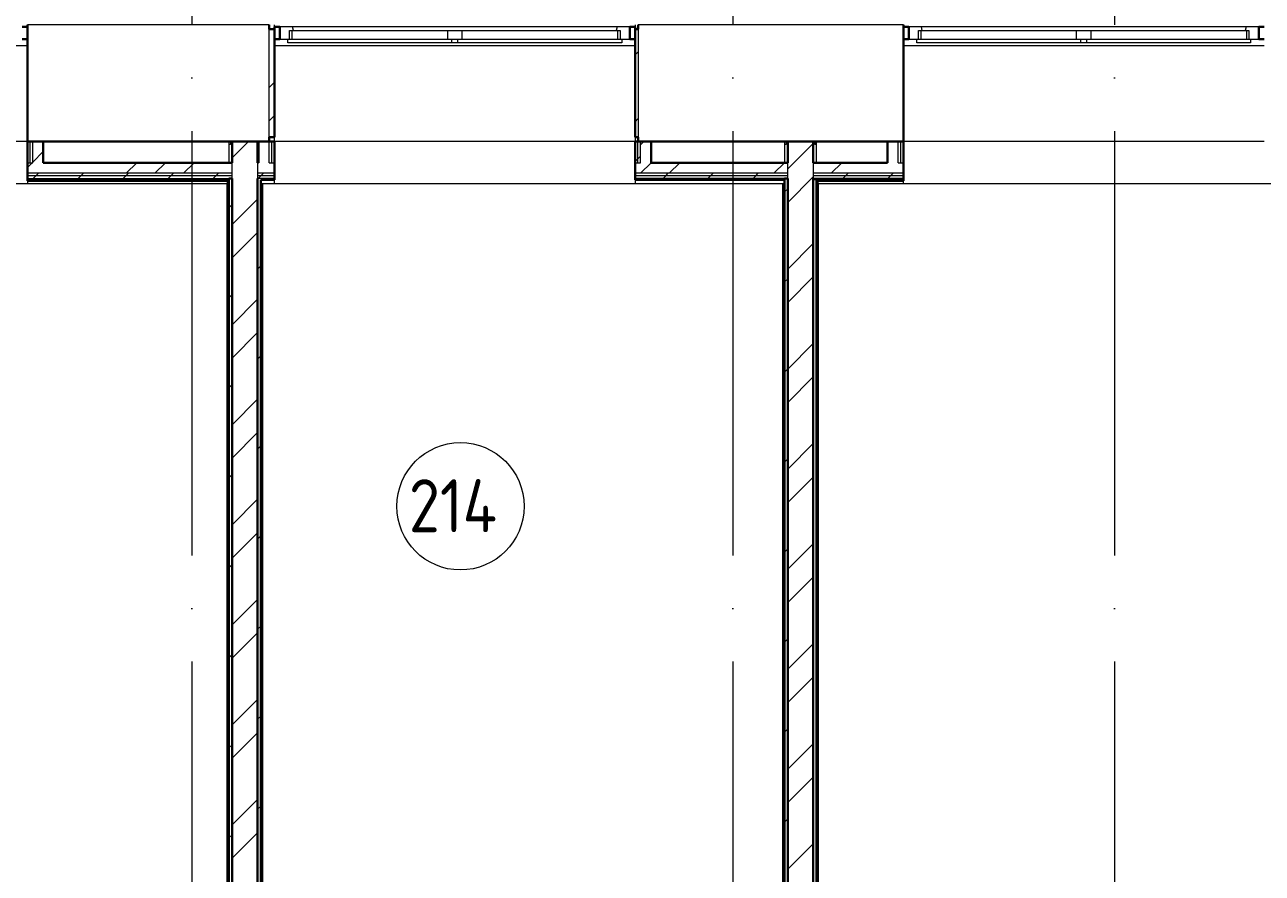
# Model space of a CAD drawing. Header units: millimetres. Extents: x -695119 to 412940, y -249585 to 622758.
# Drawn here: x 293903 to 299737, y 71663 to 75662 of the extents above; entities that cross this region are included whole.
import ezdxf

# ---------------------------------------------------------------- set-up
doc = ezdxf.new("R2010")
doc.units = ezdxf.units.MM
doc.linetypes.add('ADSK_Линия сетки', pattern=[25, 20, -2.5, 0, -2.5])
for name, color, linetype, lineweight in [('_ Окна', 252, 'Continuous', 30), ('Марки помещений', 8, 'Continuous', 20), ('Ограждение', 8, 'Continuous', 9), ('Окна', 252, 'Continuous', 9), ('Оси', 252, 'Continuous', 9), ('Стены внутренние', 252, 'Continuous', 18), ('Стены наружные', 252, 'Continuous', 18), ('Стены штриховка', 7, 'Continuous', 9)]:
    doc.layers.add(name, color=color, linetype=linetype, lineweight=lineweight)
doc.styles.add('GOST Common_2', font='', dxfattribs={"width": 0.9, "height": 250})
doc.styles.get('GOST Common_2').set_extended_font_data('GOST type B')

# ---------------------------------------------------------------- blocks, each defined once
blk = doc.blocks.new('план 2 этажа')
at = {"layer": '_ Окна', "color": 251, "true_color": 0x636466}
for p, q in [((293915.8, 75651.6), (293890.8, 75651.6)), ((295105.8, 75651.6), (295080.8, 75651.6)), ((295080.8, 75651.6), (295080.8, 75641.6)), ((295105.8, 75593.6), (295105.8, 75651.6)), ((296780.8, 75651.6), (296755.8, 75651.6)), ((296755.8, 75651.6), (296755.8, 75593.6)), ((296780.8, 75641.6), (296780.8, 75651.6)), ((298070.8, 75651.6), (298045.8, 75651.6)), ((298070.8, 75593.6), (298070.8, 75651.6)), ((299745.8, 75651.6), (299720.8, 75651.6)), ((299720.8, 75651.6), (299720.8, 75593.6)), ((293890.8, 75593.6), (293915.8, 75593.6)), ((295080.8, 75593.6), (295105.8, 75593.6)), ((296755.8, 75593.6), (296780.8, 75593.6)), ((298045.8, 75593.6), (298070.8, 75593.6)), ((299720.8, 75593.6), (299745.8, 75593.6))]:
    blk.add_line(p, q, dxfattribs=at)
at = {"layer": '_ Окна', "color": 251, "lineweight": 18, "true_color": 0x636466}
for p, q in [((295165.3, 75651.6), (295105.8, 75651.6)), ((295105.8, 75651.6), (295105.8, 75593.6)), ((295151.8, 75593.6), (295151.8, 75634.6)), ((295151.8, 75634.6), (295163.8, 75634.6)), ((295169.8, 75634.6), (295165.3, 75651.6)), ((296696.4, 75651.6), (296691.8, 75634.6)), ((296755.8, 75651.6), (296696.4, 75651.6)), ((296697.8, 75634.6), (296709.8, 75634.6)), ((296709.8, 75634.6), (296709.8, 75593.6)), ((296755.8, 75593.6), (296755.8, 75651.6)), ((298130.3, 75651.6), (298070.8, 75651.6)), ((298070.8, 75651.6), (298070.8, 75593.6)), ((298116.8, 75593.6), (298116.8, 75634.6)), ((298116.8, 75634.6), (298128.8, 75634.6)), ((298134.8, 75634.6), (298130.3, 75651.6)), ((299661.4, 75651.6), (299656.8, 75634.6)), ((299720.8, 75651.6), (299661.4, 75651.6)), ((299662.8, 75634.6), (299674.8, 75634.6)), ((299674.8, 75634.6), (299674.8, 75593.6)), ((299720.8, 75593.6), (299720.8, 75651.6)), ((295105.8, 75593.6), (295143.8, 75593.6)), ((296717.8, 75593.6), (296755.8, 75593.6)), ((298070.8, 75593.6), (298108.8, 75593.6)), ((299682.8, 75593.6), (299720.8, 75593.6))]:
    blk.add_line(p, q, dxfattribs=at)
at = {"layer": 'Марки помещений', "color": 251, "true_color": 0x636466}
blk.add_circle((295957.5, 73392.3), 300, dxfattribs=at)
at = {"layer": 'Ограждение', "color": 251, "true_color": 0x636466}
for p, q in [((293915.8, 75561.6), (292215.8, 75561.6)), ((296780.8, 75561.6), (295080.8, 75561.6)), ((299745.8, 75561.6), (298045.8, 75561.6)), ((293915.8, 75111.6), (292215.8, 75111.6)), ((294866.1, 75111.6), (294866.1, 75011.6)), ((295080.8, 75111.6), (295080.8, 75131.6)), ((296780.8, 75111.6), (295080.8, 75111.6)), ((296780.8, 75131.6), (296780.8, 75111.6)), ((297485.8, 75111.6), (297485.8, 75011.6)), ((297635.8, 75011.6), (297635.8, 75111.6)), ((299745.8, 75111.6), (298045.8, 75111.6)), ((294861.1, 74911.6), (287015.8, 74911.6)), ((293915.8, 74911.6), (292215.8, 74911.6)), ((293915.8, 74926.6), (293915.8, 74911.6)), ((294856.1, 74911.6), (294856.1, 69131.6)), ((297485.8, 74911.6), (295016.1, 74911.6)), ((295026.1, 69131.6), (295026.1, 74911.6)), ((295080.8, 74911.6), (295080.8, 74931.6)), ((296780.8, 74911.6), (295080.8, 74911.6)), ((296780.8, 74931.6), (296780.8, 74911.6)), ((297475.8, 74911.6), (297475.8, 69776.6)), ((304975.8, 74911.6), (297640.8, 74911.6)), ((297645.8, 69131.6), (297645.8, 74911.6)), ((298045.8, 74911.6), (298045.8, 74926.6)), ((299745.8, 74911.6), (298045.8, 74911.6))]:
    blk.add_line(p, q, dxfattribs=at)
at = {"layer": 'Окна', "color": 251, "true_color": 0x636466}
for p, q in [((295163.8, 75634.6), (295895.8, 75634.6)), ((295163.8, 75593.6), (295163.8, 75634.6)), ((296696.4, 75651.6), (295165.3, 75651.6)), ((295895.8, 75634.6), (295965.8, 75634.6)), ((295895.8, 75634.6), (295895.8, 75593.6)), ((295965.8, 75634.6), (296697.8, 75634.6)), ((295965.8, 75593.6), (295965.8, 75634.6)), ((296697.8, 75634.6), (296697.8, 75593.6)), ((298128.8, 75634.6), (298860.8, 75634.6)), ((298128.8, 75593.6), (298128.8, 75634.6)), ((299661.4, 75651.6), (298130.3, 75651.6)), ((298860.8, 75634.6), (298930.8, 75634.6)), ((298860.8, 75634.6), (298860.8, 75593.6)), ((298930.8, 75634.6), (299662.8, 75634.6)), ((298930.8, 75593.6), (298930.8, 75634.6)), ((299662.8, 75634.6), (299662.8, 75593.6)), ((295143.8, 75593.6), (295915.8, 75593.6)), ((295143.8, 75576.6), (295143.8, 75593.6)), ((295915.8, 75576.6), (295143.8, 75576.6)), ((295915.8, 75593.6), (295945.8, 75593.6)), ((295915.8, 75593.6), (295915.8, 75576.6)), ((295945.8, 75576.6), (295915.8, 75576.6)), ((295945.8, 75593.6), (296717.8, 75593.6)), ((295945.8, 75576.6), (295945.8, 75593.6)), ((296717.8, 75576.6), (295945.8, 75576.6)), ((296717.8, 75593.6), (296717.8, 75576.6)), ((298108.8, 75593.6), (298880.8, 75593.6)), ((298108.8, 75576.6), (298108.8, 75593.6)), ((298880.8, 75576.6), (298108.8, 75576.6)), ((298880.8, 75593.6), (298910.8, 75593.6)), ((298880.8, 75593.6), (298880.8, 75576.6)), ((298910.8, 75576.6), (298880.8, 75576.6)), ((298910.8, 75593.6), (299682.8, 75593.6)), ((298910.8, 75576.6), (298910.8, 75593.6)), ((299682.8, 75576.6), (298910.8, 75576.6)), ((299682.8, 75593.6), (299682.8, 75576.6))]:
    blk.add_line(p, q, dxfattribs=at)
at = {"layer": 'Оси', "color": 251, "linetype": 'ADSK_Линия сетки', "ltscale": 100, "true_color": 0x636466}
for p, q in [((294690.8, 112662.3), (294690.8, 46685.5)), ((297240.8, 112662.3), (297240.8, 46685.5)), ((299040.8, 112662.3), (299040.8, 46685.5)), ((332058.1, 75111.6), (255080.8, 75111.6))]:
    blk.add_line(p, q, dxfattribs=at)
at = {"layer": 'Стены внутренние', "color": 251, "lineweight": 30, "true_color": 0x636466}
for p, q in [((293915.8, 75661.6), (293915.8, 75111.6)), ((295055.8, 75641.6), (295055.8, 75661.6)), ((296795.8, 75661.6), (296795.8, 75641.6)), ((298045.8, 75111.6), (298045.8, 75661.6)), ((293990.8, 75111.6), (295005.8, 75111.6)), ((295055.8, 75111.6), (295055.8, 75131.6)), ((296795.8, 75131.6), (296795.8, 75111.6)), ((296855.8, 75111.6), (297500.8, 75111.6)), ((297620.8, 75111.6), (297970.8, 75111.6))]:
    blk.add_line(p, q, dxfattribs=at)
at = {"layer": 'Стены внутренние', "color": 251, "true_color": 0x636466}
for p, q in [((295055.8, 75661.6), (293915.8, 75661.6)), ((295055.8, 75131.6), (295055.8, 75641.6)), ((295080.8, 75651.6), (295080.8, 75661.6)), ((296780.8, 75661.6), (296780.8, 75651.6)), ((298045.8, 75661.6), (296795.8, 75661.6)), ((296795.8, 75641.6), (296795.8, 75131.6))]:
    blk.add_line(p, q, dxfattribs=at)
at = {"layer": 'Стены наружные', "color": 251, "lineweight": 30, "true_color": 0x636466}
for p, q in [((295080.8, 75641.6), (295055.8, 75641.6)), ((295080.8, 75131.6), (295080.8, 75641.6)), ((296795.8, 75641.6), (296780.8, 75641.6)), ((296780.8, 75641.6), (296780.8, 75131.6)), ((293915.8, 75111.6), (293915.8, 74926.6)), ((293990.8, 75111.6), (293915.8, 75111.6)), ((293990.8, 75011.6), (293990.8, 75111.6)), ((294881.1, 75111.6), (294881.1, 75011.6)), ((295001.1, 75011.6), (295001.1, 75111.6)), ((295005.8, 75111.6), (295005.8, 75011.6)), ((295080.8, 75111.6), (295005.8, 75111.6)), ((295055.8, 75131.6), (295080.8, 75131.6)), ((295080.8, 74931.6), (295080.8, 75111.6)), ((296780.8, 75131.6), (296795.8, 75131.6)), ((296780.8, 75111.6), (296780.8, 74931.6)), ((296855.8, 75111.6), (296780.8, 75111.6)), ((296855.8, 75011.6), (296855.8, 75111.6)), ((297500.8, 75111.6), (297500.8, 75011.6)), ((297620.8, 75111.6), (297500.8, 75111.6)), ((297620.8, 75011.6), (297620.8, 75111.6)), ((297970.8, 75111.6), (297970.8, 75011.6)), ((298045.8, 75111.6), (297970.8, 75111.6)), ((298045.8, 74926.6), (298045.8, 75111.6)), ((294881.1, 75011.6), (293990.8, 75011.6)), ((295005.8, 75011.6), (295001.1, 75011.6)), ((297500.8, 75011.6), (296855.8, 75011.6)), ((297970.8, 75011.6), (297620.8, 75011.6)), ((293915.8, 74926.6), (294861.1, 74926.6)), ((294861.1, 74926.6), (294861.1, 69126.6)), ((294881.1, 74936.6), (294866.1, 74936.6)), ((294866.1, 74931.6), (294866.1, 69121.6)), ((294881.1, 74936.6), (294881.1, 69106.6)), ((295001.1, 69106.6), (295001.1, 74936.6)), ((295016.1, 74931.6), (295080.8, 74931.6)), ((295016.1, 69121.6), (295016.1, 74931.6)), ((296780.8, 74931.6), (297485.8, 74931.6)), ((297500.8, 74936.6), (297485.8, 74936.6)), ((297485.8, 74931.6), (297485.8, 69766.6)), ((297500.8, 74936.6), (297500.8, 69751.6)), ((297620.8, 74936.6), (297620.8, 69106.6)), ((297635.8, 74931.6), (297640.8, 74931.6)), ((297635.8, 69121.6), (297635.8, 74931.6)), ((297640.8, 69126.6), (297640.8, 74926.6)), ((297640.8, 74926.6), (298045.8, 74926.6))]:
    blk.add_line(p, q, dxfattribs=at)
at = {"layer": 'Стены наружные', "color": 251, "linetype": 'Continuous', "lineweight": 9, "true_color": 0x636466}
for p, q in [((296780.8, 75519.2), (296795.8, 75534.2)), ((295055.8, 75365.8), (295080.8, 75390.8)), ((295055.8, 75208.6), (295080.8, 75233.6)), ((296780.8, 75204.9), (296795.8, 75219.9)), ((294881.1, 75033.9), (294958.8, 75111.6)), ((296805.8, 75095.4), (296822, 75111.6)), ((297500.8, 74982), (297620.8, 75102)), ((293940.8, 75013.8), (293990.8, 75063.8)), ((296780.8, 75017.2), (296793.3, 75029.7)), ((296793.3, 75029.7), (296805.8, 75042.2)), ((293915.8, 74988.8), (293938.6, 75011.6)), ((294382.1, 74961.6), (294432.1, 75011.6)), ((294517, 74961.6), (294567, 75011.6)), ((294651.9, 74961.6), (294701.9, 75011.6)), ((295078.2, 75011.6), (295080.8, 75014.2)), ((296807, 74961.6), (296857, 75011.6)), ((296941.9, 74961.6), (296991.9, 75011.6)), ((297435.3, 74961.6), (297485.3, 75011.6)), ((297705.2, 74961.6), (297755.2, 75011.6)), ((293932.6, 74926.6), (293937.6, 74931.6)), ((293942.6, 74936.6), (293955.1, 74949.1)), ((293955.1, 74949.1), (293967.6, 74961.6)), ((294003.3, 74926.6), (294008.3, 74931.6)), ((294074, 74926.6), (294079, 74931.6)), ((294144.7, 74926.6), (294149.7, 74931.6)), ((294149.7, 74931.6), (294154.7, 74936.6)), ((294154.7, 74936.6), (294167.2, 74949.1)), ((294167.2, 74949.1), (294179.7, 74961.6)), ((294215.4, 74926.6), (294220.4, 74931.6)), ((294286.1, 74926.6), (294291.1, 74931.6)), ((294356.8, 74926.6), (294361.8, 74931.6)), ((294366.8, 74936.6), (294379.3, 74949.1)), ((294379.3, 74949.1), (294391.8, 74961.6)), ((294427.5, 74926.6), (294432.5, 74931.6)), ((294498.3, 74926.6), (294503.3, 74931.6)), ((294569, 74926.6), (294574, 74931.6)), ((294574, 74931.6), (294579, 74936.6)), ((294579, 74936.6), (294591.5, 74949.1)), ((294591.5, 74949.1), (294604, 74961.6)), ((294639.7, 74926.6), (294644.7, 74931.6)), ((294710.4, 74926.6), (294715.4, 74931.6)), ((294781.1, 74926.6), (294786.1, 74931.6)), ((294791.1, 74936.6), (294803.6, 74949.1)), ((294803.6, 74949.1), (294816.1, 74961.6)), ((294851.8, 74926.6), (294856.8, 74931.6)), ((295001.1, 74934.6), (295003.2, 74936.6)), ((295003.2, 74936.6), (295015.7, 74949.1)), ((295015.7, 74949.1), (295028.2, 74961.6)), ((296912.4, 74936.6), (296924.9, 74949.1)), ((296924.9, 74949.1), (296937.4, 74961.6)), ((297119.5, 74931.6), (297124.5, 74936.6)), ((297124.5, 74936.6), (297137, 74949.1)), ((297137, 74949.1), (297149.5, 74961.6)), ((297336.7, 74936.6), (297349.2, 74949.1)), ((297349.2, 74949.1), (297361.7, 74961.6)), ((297500.8, 74824.8), (297620.8, 74944.8)), ((297680.2, 74926.6), (297685.2, 74931.6)), ((297750.9, 74926.6), (297755.9, 74931.6)), ((297760.9, 74936.6), (297773.4, 74949.1)), ((297773.4, 74949.1), (297785.9, 74961.6)), ((297821.7, 74926.6), (297826.7, 74931.6)), ((297892.4, 74926.6), (297897.4, 74931.6)), ((297963.1, 74926.6), (297968.1, 74931.6)), ((297968.1, 74931.6), (297973.1, 74936.6)), ((297973.1, 74936.6), (297985.6, 74949.1)), ((297985.6, 74949.1), (297998.1, 74961.6)), ((298033.8, 74926.6), (298038.8, 74931.6)), ((294861.1, 74865.3), (294866.1, 74870.3)), ((297485.8, 74873.6), (297500.8, 74888.6)), ((297635.8, 74882.2), (297640.8, 74887.2)), ((294861.1, 74794.6), (294866.1, 74799.6)), ((294866.1, 74799.6), (294881.1, 74814.6)), ((294881.1, 74719.6), (295001.1, 74839.6)), ((297635.8, 74811.5), (297640.8, 74816.5)), ((297635.8, 74740.8), (297640.8, 74745.8)), ((294861.1, 74723.8), (294866.1, 74728.8)), ((294881.1, 74562.5), (295001.1, 74682.5)), ((294861.1, 74653.1), (294866.1, 74658.1)), ((297500.8, 74510.5), (297620.8, 74630.5)), ((297635.8, 74670.1), (297640.8, 74675.1)), ((294861.1, 74582.4), (294866.1, 74587.4)), ((297635.8, 74599.4), (297640.8, 74604.4)), ((294861.1, 74511.7), (294866.1, 74516.7)), ((295001.1, 74510.3), (295016.1, 74525.3)), ((297635.8, 74528.7), (297640.8, 74533.7)), ((294861.1, 74441), (294866.1, 74446)), ((297485.8, 74449.4), (297500.8, 74464.4)), ((297500.8, 74353.4), (297620.8, 74473.4)), ((297635.8, 74458), (297640.8, 74463)), ((294866.1, 74375.3), (294881.1, 74390.3)), ((297635.8, 74387.2), (297640.8, 74392.2)), ((294861.1, 74370.3), (294866.1, 74375.3)), ((294881.1, 74248.2), (295001.1, 74368.2)), ((294861.1, 74299.6), (294866.1, 74304.6)), ((297635.8, 74316.5), (297640.8, 74321.5)), ((294861.1, 74228.9), (294866.1, 74233.9)), ((294881.1, 74091), (295001.1, 74211)), ((297635.8, 74245.8), (297640.8, 74250.8)), ((294861.1, 74158.2), (294866.1, 74163.2)), ((297500.8, 74039), (297620.8, 74159)), ((297635.8, 74175.1), (297640.8, 74180.1)), ((295001.1, 74086), (295016.1, 74101)), ((297635.8, 74104.4), (297640.8, 74109.4)), ((294861.1, 74087.4), (294866.1, 74092.4)), ((297485.8, 74025.1), (297500.8, 74040.1)), ((297635.8, 74033.7), (297640.8, 74038.7)), ((294861.1, 74016.7), (294866.1, 74021.7)), ((297500.8, 73881.9), (297620.8, 74001.9)), ((294861.1, 73946), (294866.1, 73951)), ((294866.1, 73951), (294881.1, 73966)), ((297635.8, 73963), (297640.8, 73968)), ((294861.1, 73875.3), (294866.1, 73880.3)), ((294881.1, 73776.7), (295001.1, 73896.7)), ((297635.8, 73892.3), (297640.8, 73897.3)), ((294861.1, 73804.6), (294866.1, 73809.6)), ((297635.8, 73821.6), (297640.8, 73826.6)), ((297635.8, 73750.8), (297640.8, 73755.8)), ((294861.1, 73733.9), (294866.1, 73738.9)), ((294881.1, 73619.5), (295001.1, 73739.5)), ((297500.8, 73567.6), (297620.8, 73687.6)), ((294861.1, 73663.2), (294866.1, 73668.2)), ((295001.1, 73661.8), (295016.1, 73676.8)), ((297635.8, 73680.1), (297640.8, 73685.1)), ((294861.1, 73592.5), (294866.1, 73597.5)), ((297485.8, 73600.8), (297500.8, 73615.8)), ((297635.8, 73609.4), (297640.8, 73614.4)), ((294861.1, 73521.8), (294866.1, 73526.8)), ((294866.1, 73526.8), (294881.1, 73541.8)), ((297500.8, 73410.4), (297620.8, 73530.4)), ((297635.8, 73538.7), (297640.8, 73543.7)), ((294861.1, 73451.1), (294866.1, 73456.1)), ((297635.8, 73468), (297640.8, 73473)), ((294881.1, 73305.2), (295001.1, 73425.2)), ((297635.8, 73397.3), (297640.8, 73402.3)), ((294861.1, 73380.3), (294866.1, 73385.3)), ((294861.1, 73309.6), (294866.1, 73314.6)), ((297635.8, 73326.6), (297640.8, 73331.6)), ((294861.1, 73238.9), (294866.1, 73243.9)), ((294881.1, 73148.1), (295001.1, 73268.1)), ((295001.1, 73237.5), (295016.1, 73252.5)), ((297635.8, 73255.9), (297640.8, 73260.9)), ((294861.1, 73168.2), (294866.1, 73173.2)), ((297485.8, 73176.6), (297500.8, 73191.6)), ((297500.8, 73096.1), (297620.8, 73216.1)), ((297635.8, 73185.2), (297640.8, 73190.2)), ((294861.1, 73097.5), (294866.1, 73102.5)), ((294866.1, 73102.5), (294881.1, 73117.5)), ((297635.8, 73114.4), (297640.8, 73119.4)), ((297500.8, 72939), (297620.8, 73059)), ((297635.8, 73043.7), (297640.8, 73048.7)), ((294861.1, 73026.8), (294866.1, 73031.8)), ((294861.1, 72956.1), (294866.1, 72961.1)), ((294881.1, 72833.8), (295001.1, 72953.8)), ((297635.8, 72973), (297640.8, 72978)), ((294861.1, 72885.4), (294866.1, 72890.4)), ((297635.8, 72902.3), (297640.8, 72907.3)), ((294861.1, 72814.7), (294866.1, 72819.7)), ((295001.1, 72813.2), (295016.1, 72828.2)), ((297635.8, 72831.6), (297640.8, 72836.6)), ((294881.1, 72676.6), (295001.1, 72796.6)), ((297485.8, 72752.3), (297500.8, 72767.3)), ((297635.8, 72760.9), (297640.8, 72765.9)), ((294861.1, 72743.9), (294866.1, 72748.9)), ((297500.8, 72624.7), (297620.8, 72744.7)), ((297635.8, 72690.2), (297640.8, 72695.2)), ((294861.1, 72673.2), (294866.1, 72678.2)), ((294866.1, 72678.2), (294881.1, 72693.2)), ((294861.1, 72602.5), (294866.1, 72607.5)), ((297500.8, 72467.5), (297620.8, 72587.5)), ((297635.8, 72619.5), (297640.8, 72624.5)), ((294861.1, 72531.8), (294866.1, 72536.8)), ((297635.8, 72548.8), (297640.8, 72553.8)), ((294861.1, 72461.1), (294866.1, 72466.1)), ((294881.1, 72362.3), (295001.1, 72482.3)), ((297635.8, 72478.1), (297640.8, 72483.1)), ((295001.1, 72389), (295016.1, 72404)), ((297635.8, 72407.3), (297640.8, 72412.3)), ((294861.1, 72390.4), (294866.1, 72395.4)), ((294861.1, 72319.7), (294866.1, 72324.7)), ((294881.1, 72205.2), (295001.1, 72325.2)), ((297485.8, 72328.1), (297500.8, 72343.1)), ((297635.8, 72336.6), (297640.8, 72341.6)), ((294861.1, 72249), (294866.1, 72254)), ((294866.1, 72254), (294881.1, 72269)), ((297500.8, 72153.2), (297620.8, 72273.2)), ((297635.8, 72265.9), (297640.8, 72270.9)), ((294861.1, 72178.3), (294866.1, 72183.3)), ((297635.8, 72195.2), (297640.8, 72200.2)), ((294861.1, 72107.5), (294866.1, 72112.5)), ((297500.8, 71996), (297620.8, 72116)), ((297635.8, 72124.5), (297640.8, 72129.5)), ((297635.8, 72053.8), (297640.8, 72058.8)), ((294861.1, 72036.8), (294866.1, 72041.8)), ((294881.1, 71890.8), (295001.1, 72010.8)), ((294861.1, 71966.1), (294866.1, 71971.1)), ((295001.1, 71964.7), (295016.1, 71979.7)), ((297635.8, 71983.1), (297640.8, 71988.1)), ((294861.1, 71895.4), (294866.1, 71900.4)), ((297485.8, 71903.8), (297500.8, 71918.8)), ((297635.8, 71912.4), (297640.8, 71917.4)), ((294861.1, 71824.7), (294866.1, 71829.7)), ((294866.1, 71829.7), (294881.1, 71844.7)), ((294881.1, 71733.7), (295001.1, 71853.7)), ((297635.8, 71841.7), (297640.8, 71846.7)), ((297500.8, 71681.7), (297620.8, 71801.7)), ((297635.8, 71770.9), (297640.8, 71775.9)), ((294861.1, 71754), (294866.1, 71759)), ((297635.8, 71700.2), (297640.8, 71705.2)), ((294861.1, 71683.3), (294866.1, 71688.3))]:
    blk.add_line(p, q, dxfattribs=at)
at = {"layer": 'Стены наружные', "color": 251, "true_color": 0x636466}
for p, q in [((294873.6, 75096.6), (294866.1, 75096.6)), ((294873.6, 75111.6), (294873.6, 75096.6)), ((297493.3, 75096.6), (297485.8, 75096.6)), ((297493.3, 75111.6), (297493.3, 75096.6)), ((297628.3, 75111.6), (297628.3, 75096.6)), ((297635.8, 75096.6), (297628.3, 75096.6))]:
    blk.add_line(p, q, dxfattribs=at)
at = {"layer": 'Стены штриховка', "color": 251, "true_color": 0x636466}
for p, q in [((293928.3, 75011.6), (293928.3, 75111.6)), ((293940.8, 75011.6), (293940.8, 75111.6)), ((295055.8, 75011.6), (295055.8, 75111.6)), ((295068.3, 75011.6), (295068.3, 75111.6)), ((296793.3, 75011.6), (296793.3, 75111.6)), ((296805.8, 75011.6), (296805.8, 75111.6)), ((298020.8, 75011.6), (298020.8, 75111.6)), ((298033.3, 75011.6), (298033.3, 75111.6)), ((293915.8, 75011.6), (293940.8, 75011.6)), ((294881.1, 74936.6), (294881.1, 75011.6)), ((295001.1, 75011.6), (295001.1, 74936.6)), ((295055.8, 75011.6), (295080.8, 75011.6)), ((296780.8, 75011.6), (296805.8, 75011.6)), ((297500.8, 74936.6), (297500.8, 75011.6)), ((297620.8, 75011.6), (297620.8, 74936.6)), ((298020.8, 75011.6), (298045.8, 75011.6)), ((294881.1, 74961.6), (293915.8, 74961.6)), ((294881.1, 74949.1), (293915.8, 74949.1)), ((293915.8, 74936.6), (294866.1, 74936.6)), ((293915.8, 74931.6), (294866.1, 74931.6)), ((295080.8, 74961.6), (295001.1, 74961.6)), ((295080.8, 74949.1), (295001.1, 74949.1)), ((295080.8, 74936.6), (295001.1, 74936.6)), ((297500.8, 74961.6), (296780.8, 74961.6)), ((297500.8, 74949.1), (296780.8, 74949.1)), ((297485.8, 74936.6), (296780.8, 74936.6)), ((298045.8, 74961.6), (297620.8, 74961.6)), ((298045.8, 74949.1), (297620.8, 74949.1)), ((298045.8, 74936.6), (297620.8, 74936.6)), ((297620.8, 74936.6), (298045.8, 74936.6)), ((297635.8, 74931.6), (297620.8, 74931.6)), ((297640.8, 74931.6), (298045.8, 74931.6))]:
    blk.add_line(p, q, dxfattribs=at)
at = {"layer": 'Марки помещений', "color": 251, "true_color": 0x636466, "style": 'GOST Common_2', "width": 0.9}
blk.add_text('214', height=250, dxfattribs=at).set_placement((295714, 73270))

msp = doc.modelspace()

# ---------------------------------------------------------------- block references
msp.add_blockref('план 2 этажа', (0, 0))

doc.saveas('drawing.dxf')
